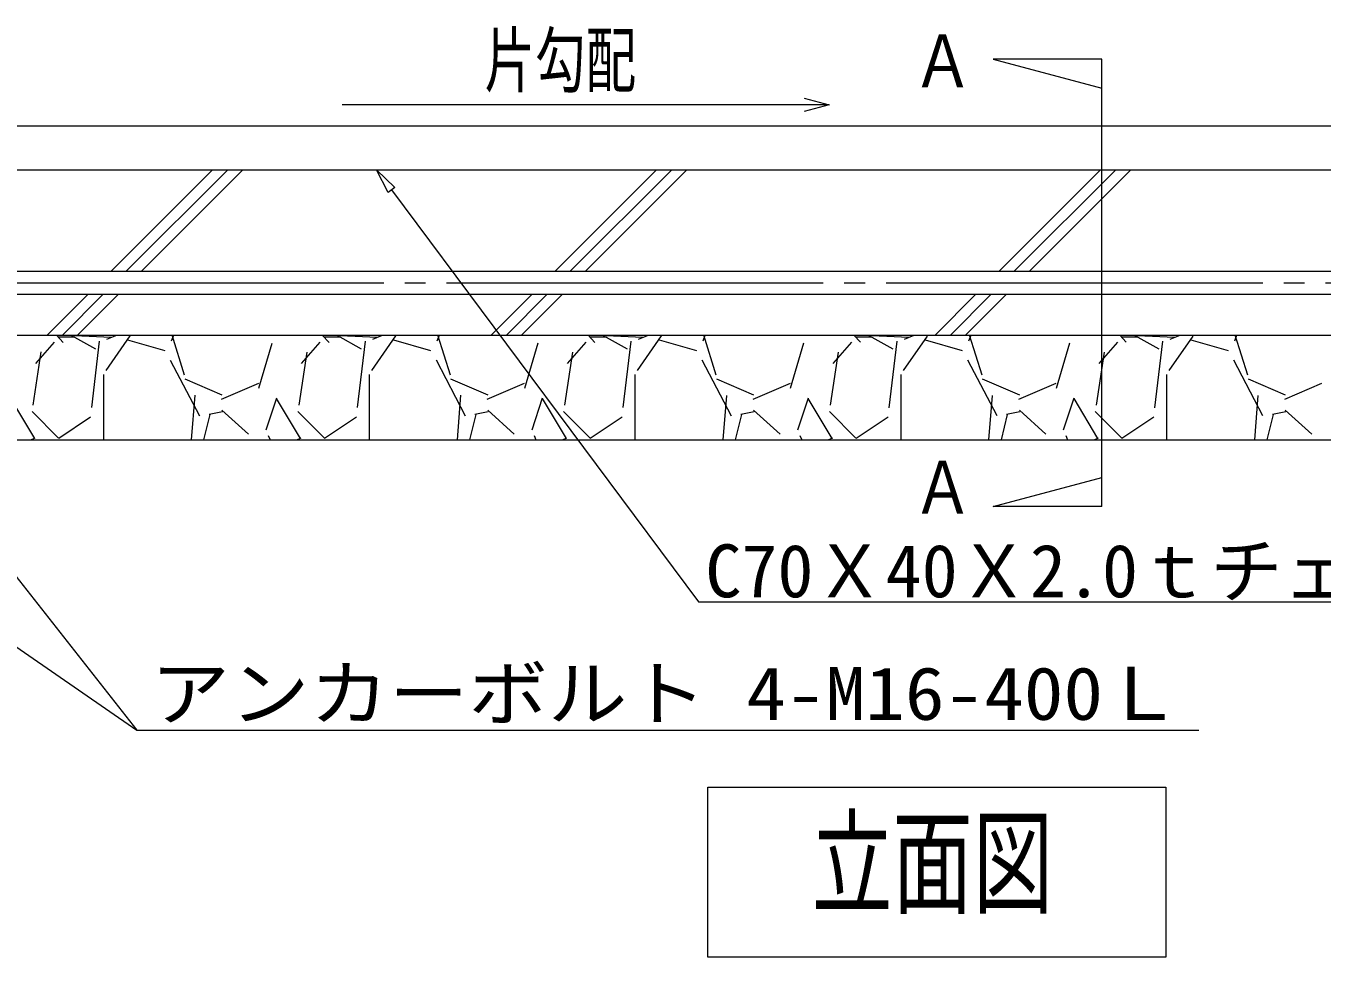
# Model space of a CAD drawing. Units: millimetres, scale not verified. Extents: x -4014 to 4014, y -2815 to 2814.
# Drawn here: x -2867 to -1629, y -8 to 882 of the extents above; entities that cross this region are included whole.
import ezdxf
from ezdxf.enums import TextEntityAlignment as Align

# ---------------------------------------------------------------- set-up
doc = ezdxf.new("R2010")
doc.units = ezdxf.units.MM
doc.header["$LTSCALE"] = 20
doc.linetypes.add('LONG_CHAIN', pattern=[21, 18, -1, 1, -1])
doc.layers.add('0-0__9-9_-1', color=7, linetype='Continuous', lineweight=9)
doc.layers.add('0-2_LAYER259', color=7, linetype='Continuous', lineweight=9)
doc.styles.add('ＭＳ ゴシック', font='')
doc.styles.get('ＭＳ ゴシック').set_extended_font_data('MS Gothic')

msp = doc.modelspace()

# ---------------------------------------------------------------- linework, layer by layer
at = {"layer": '0-0__9-9_-1'}
for p, q in [((-3167.19, 724.54), (-2761.39, 208.85)), ((-3347.27, 612.8), (-2761.39, 208.85)), ((-2761.39, 208.85), (-2062.78, 208.85))]:
    msp.add_line(p, q, dxfattribs=at)
at = {"layer": '0-2_LAYER259'}
for p, q in [((-1839.29, 422.59), (-1839.29, 850.2)), ((-2099.9, 806.4), (-2565.19, 806.4)), ((-2123.9, 812.85), (-2099.9, 806.4)), ((-2099.9, 806.4), (-2123.9, 799.97)), ((-3512.53, 786.41), (-532.58, 786.41)), ((-3032.53, 744.43), (-1032.57, 744.43)), ((-2786.09, 647.39), (-2689.12, 744.43)), ((-2771.6, 647.39), (-2674.6, 744.43)), ((-2757.1, 647.39), (-2660.1, 744.43)), ((-2361.84, 647.39), (-2264.85, 744.43)), ((-2347.35, 647.39), (-2250.34, 744.43)), ((-2332.84, 647.39), (-2235.85, 744.43)), ((-1937.58, 647.39), (-1840.59, 744.43)), ((-1923.1, 647.39), (-1826.08, 744.43)), ((-1908.57, 647.39), (-1811.59, 744.43)), ((-3167.19, 724.54), (-2761.39, 208.85)), ((-2518.2, 725.17), (-2224.62, 331.4)), ((-3305.53, 647.39), (-812.93, 647.39)), ((-3305.53, 625.43), (-812.32, 625.43)), ((-2847.11, 586.42), (-2808.09, 625.43)), ((-2832.59, 586.42), (-2793.6, 625.43)), ((-2818.1, 586.42), (-2779.11, 625.43)), ((-2422.85, 586.42), (-2383.85, 625.43)), ((-2408.33, 586.42), (-2369.34, 625.43)), ((-2393.84, 586.42), (-2354.86, 625.43)), ((-1998.6, 586.42), (-1959.6, 625.43)), ((-1984.08, 586.42), (-1945.09, 625.43)), ((-1969.59, 586.42), (-1930.6, 625.43)), ((-3032.53, 586.42), (-1032.57, 586.42)), ((-2838.27, 586.42), (-2831.77, 579.28)), ((-2821.06, 584.41), (-2836.3, 584.41)), ((-2828.15, 586.42), (-2785.93, 584.41)), ((-2800.72, 573.04), (-2823.59, 585.73)), ((-2790.87, 552.57), (-2768, 585.58)), ((-2790.02, 582.46), (-2780.63, 586.42)), ((-2728.38, 580.75), (-2726.25, 586.42)), ((-2715.83, 548.22), (-2727.77, 586.42)), ((-2584.28, 586.42), (-2577.84, 579.37)), ((-2567.06, 584.41), (-2582.29, 584.41)), ((-2574.15, 586.42), (-2531.92, 584.41)), ((-2546.71, 573.04), (-2569.57, 585.73)), ((-2536.9, 552.54), (-2514.03, 585.52)), ((-2535.99, 582.46), (-2526.63, 586.42)), ((-2474.38, 580.78), (-2472.26, 586.42)), ((-2461.83, 548.16), (-2473.77, 586.42)), ((-2330.27, 586.42), (-2323.88, 579.43)), ((-2313.07, 584.41), (-2328.31, 584.41)), ((-2320.16, 586.42), (-2277.94, 584.41)), ((-2292.67, 572.98), (-2315.55, 585.67)), ((-2282.91, 552.48), (-2260.04, 585.52)), ((-2281.97, 582.46), (-2272.63, 586.42)), ((-2220.37, 580.81), (-2218.27, 586.42)), ((-2207.81, 548.16), (-2219.77, 586.42)), ((-2076.28, 586.42), (-2069.95, 579.46)), ((-2059.07, 584.41), (-2074.31, 584.41)), ((-2066.16, 586.42), (-2023.93, 584.41)), ((-2038.67, 572.98), (-2061.53, 585.67)), ((-2028.92, 552.48), (-2006.08, 585.46)), ((-2027.96, 582.49), (-2018.64, 586.42)), ((-1966.37, 580.81), (-1964.27, 586.42)), ((-1953.81, 548.13), (-1965.77, 586.42)), ((-1822.29, 586.42), (-1816.02, 579.55)), ((-1805.08, 584.41), (-1820.32, 584.41)), ((-1812.18, 586.42), (-1769.95, 584.41)), ((-1784.65, 572.98), (-1807.51, 585.64)), ((-1774.95, 552.45), (-1752.09, 585.43)), ((-1773.94, 582.49), (-1764.64, 586.42)), ((-1712.37, 580.81), (-1710.28, 586.42)), ((-1699.8, 548.07), (-1711.79, 586.42)), ((-2853.16, 570.22), (-2860.8, 519.45)), ((-2840.55, 579.49), (-2858.33, 559.17)), ((-2804.64, 517.17), (-2797.02, 580.69)), ((-2770.3, 581.86), (-2734.74, 571.69)), ((-2644.79, 535.62), (-2632.1, 578.77)), ((-2599.18, 570.19), (-2606.81, 519.39)), ((-2586.53, 579.52), (-2604.31, 559.2)), ((-2550.66, 517.11), (-2543.03, 580.63)), ((-2516.31, 581.86), (-2480.76, 571.69)), ((-2390.78, 535.62), (-2378.08, 578.83)), ((-2345.2, 570.13), (-2352.83, 519.33)), ((-2332.51, 579.55), (-2350.31, 559.23)), ((-2296.67, 517.05), (-2289.05, 580.54)), ((-2262.31, 581.86), (-2226.75, 571.72)), ((-2136.77, 535.68), (-2124.09, 578.86)), ((-2091.22, 570.1), (-2098.84, 519.3)), ((-2078.49, 579.58), (-2096.27, 559.26)), ((-2042.68, 516.99), (-2035.07, 580.48)), ((-2008.32, 581.86), (-1972.76, 571.72)), ((-1882.78, 535.71), (-1870.08, 578.89)), ((-1837.23, 570.04), (-1844.86, 519.24)), ((-1824.47, 579.61), (-1842.24, 559.29)), ((-1788.7, 516.93), (-1781.07, 580.42)), ((-1754.33, 581.86), (-1718.76, 571.72)), ((-2729.49, 562.56), (-2701.56, 509.21)), ((-2475.55, 562.62), (-2447.59, 509.27)), ((-2221.58, 562.68), (-2193.65, 509.36)), ((-1967.63, 562.77), (-1939.7, 509.42)), ((-1713.68, 562.83), (-1685.73, 509.51)), ((-2793.1, 486.41), (-2793.1, 548.85)), ((-2539.13, 486.41), (-2539.13, 548.85)), ((-2285.13, 486.41), (-2285.13, 548.85)), ((-2031.14, 486.41), (-2031.14, 548.85)), ((-1777.14, 486.41), (-1777.14, 548.85)), ((-2679.79, 528.96), (-2715.35, 544.2)), ((-2680.57, 525.15), (-2645, 540.39)), ((-2425.78, 528.96), (-2461.34, 544.2)), ((-2426.57, 525.15), (-2391.01, 540.39)), ((-2171.78, 528.96), (-2207.34, 544.2)), ((-2172.55, 525.15), (-2137, 540.39)), ((-1917.78, 528.96), (-1953.34, 544.2)), ((-1918.55, 525.18), (-1882.99, 540.42)), ((-1663.77, 528.96), (-1699.32, 544.17)), ((-1664.55, 525.18), (-1628.99, 540.42)), ((-2859.02, 487.52), (-2881.86, 525.63)), ((-2706.11, 528.87), (-2709.5, 486.41)), ((-2628.05, 525.96), (-2638.2, 495.5)), ((-2605, 487.52), (-2627.88, 525.63)), ((-2452.13, 528.84), (-2455.51, 486.41)), ((-2374.03, 525.96), (-2384.19, 495.5)), ((-2351.02, 487.52), (-2373.88, 525.63)), ((-2198.12, 528.75), (-2201.53, 486.41)), ((-2120.04, 525.96), (-2130.2, 495.5)), ((-2097.02, 487.52), (-2119.88, 525.63)), ((-1944.14, 528.66), (-1947.53, 486.41)), ((-1866.05, 525.96), (-1876.21, 495.5)), ((-1843.03, 487.52), (-1865.89, 525.63)), ((-1690.16, 528.6), (-1693.51, 486.41)), ((-2861.66, 513.29), (-2836.27, 487.85)), ((-2836.14, 487.94), (-2805.65, 508.25)), ((-2691.65, 510.35), (-2697.64, 486.41)), ((-2679.67, 513.11), (-2692.39, 510.59)), ((-2680.19, 514.58), (-2654.79, 491.75)), ((-2607.68, 513.29), (-2582.28, 487.85)), ((-2582.15, 487.94), (-2551.67, 508.25)), ((-2437.65, 510.35), (-2443.63, 486.41)), ((-2425.68, 513.11), (-2438.36, 510.59)), ((-2426.17, 514.58), (-2400.76, 491.72)), ((-2353.69, 513.29), (-2328.28, 487.85)), ((-2328.14, 487.94), (-2297.67, 508.25)), ((-2183.65, 510.35), (-2189.63, 486.41)), ((-2171.67, 513.11), (-2184.38, 510.59)), ((-2172.17, 514.58), (-2146.77, 491.72)), ((-2099.68, 513.29), (-2074.3, 487.85)), ((-2074.16, 487.94), (-2043.67, 508.25)), ((-1929.66, 510.35), (-1935.65, 486.41)), ((-1917.67, 513.11), (-1930.39, 510.59)), ((-1918.16, 514.55), (-1892.78, 491.69)), ((-1845.7, 513.29), (-1820.29, 487.85)), ((-1820.15, 487.94), (-1789.68, 508.25)), ((-1675.66, 510.35), (-1681.65, 486.41)), ((-1663.67, 513.11), (-1676.37, 510.59)), ((-1664.17, 514.55), (-1638.75, 491.69)), ((-3032.53, 486.41), (-1032.57, 486.41)), ((-2862.74, 486.41), (-2858.5, 488.09)), ((-2635.83, 490.28), (-2634.16, 486.41)), ((-2608.73, 486.41), (-2604.51, 488.09)), ((-2381.85, 490.34), (-2380.16, 486.41)), ((-2354.73, 486.41), (-2350.52, 488.09)), ((-2127.87, 490.4), (-2126.17, 486.41)), ((-2100.74, 486.41), (-2096.52, 488.09)), ((-1873.9, 490.4), (-1872.18, 486.41)), ((-1846.75, 486.41), (-1842.54, 488.09)), ((-2224.62, 331.4), (-1485.08, 331.4)), ((-2761.39, 208.85), (-1746.72, 208.85))]:
    msp.add_line(p, q, dxfattribs=at)
at = {"layer": '0-2_LAYER259', "linetype": 'LONG_CHAIN'}
msp.add_line((-3305.53, 636.38), (-811.09, 636.38), dxfattribs=at)
at = {"layer": '0-2_LAYER259'}
for points in [[(-1839.29, 850.2), (-1943.03, 850.2), (-1839.29, 822.39)], [(-1839.29, 422.59), (-1943.03, 422.59), (-1839.29, 450.4)]]:
    msp.add_lwpolyline(points, dxfattribs=at)
for points in [[(-2521.4, 722.8), (-2532.55, 744.43), (-2514.98, 727.54)], [(-1778.15, -8.15), (-2215.69, -8.15), (-2215.69, 154.15), (-1778.15, 154.15)]]:
    msp.add_lwpolyline(points, close=True, dxfattribs=at)

# ---------------------------------------------------------------- texts
at = {"layer": '0-0__9-9_-1', "style": 'ＭＳ ゴシック', "width": 1.1}
msp.add_text('アンカーボルト 4-M16-400Ｌ', height=50.61, dxfattribs=at).set_placement((-2748.43, 203.41), align=Align.BOTTOM_LEFT)
at = {"layer": '0-2_LAYER259', "style": 'ＭＳ ゴシック'}
for s, height, width, p in [('片勾配', 50.59, 0.7, (-2429.25, 808.76)), ('Ａ', 50.61, 0.85, (-2020.64, 808.01)), ('Ａ', 50.61, 0.85, (-2020.64, 400.4)), ('立面図', 80.52, 0.7, (-2116.38, 17.75))]:
    msp.add_text(s, height=height, dxfattribs=dict(at, width=width)).set_placement(p, align=Align.BOTTOM_LEFT)
msp.add_text('C70Ｘ40Ｘ2.0ｔチェーン収納用', height=50.61, dxfattribs=at).set_placement((-2218.23, 320.56), align=Align.BOTTOM_LEFT)

doc.saveas('drawing.dxf')
